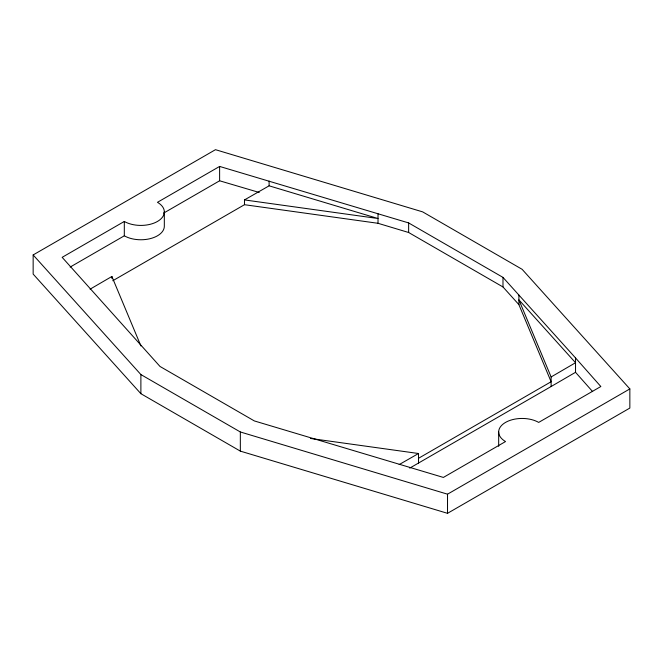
<?xml version="1.0" encoding="UTF-8"?>
<svg xmlns="http://www.w3.org/2000/svg" width="663" height="663" viewBox="0 0 663 663"><rect width="100%" height="100%" fill="white"/><g stroke="black" fill="none" stroke-linecap="round" stroke-linejoin="round"><path stroke-width="0.99" d="M90.077 289.176L111.881 276.479L140.912 345.962M551.119 376.957L575.534 362.736L518.905 299.858L551.119 376.957L551.119 386.521L409.726 468.119M551.119 386.521L575.534 372.308L575.534 357.945L502.985 277.391L408.64 222.925L219.619 166.43L157.463 202.314A23.437 13.533 0 0 1 157.463 221.45A23.437 13.533 0 0 1 124.312 221.45L62.156 257.335L160.015 366.465L254.36 420.939L443.381 477.435L505.537 441.55A23.437 13.533 0 0 1 505.537 422.414A23.437 13.533 0 0 1 538.688 422.414L600.844 386.521L575.534 357.945M33.15 254.94L215.475 149.681L422.662 211.878L522.112 269.302L629.85 388.916L629.85 408.06L447.525 513.319L240.338 451.122L140.887 393.698L33.15 274.084L33.15 254.94L140.887 374.562L240.338 431.978L447.525 494.184L629.85 388.916M70.145 267.073L124.312 235.804A23.437 13.533 0 0 0 149.855 238.738A23.437 13.533 0 0 0 164.325 226.232L164.325 211.878M163.678 213.08L219.619 180.784L259.216 192.469M112.776 280.739L244.481 204.701L378.018 223.298L408.64 232.498L502.985 286.963L518.905 304.64L551.119 381.739L418.519 458.299M244.481 199.919L269.112 185.822L378.018 218.517L244.481 199.919L244.481 204.701M399.167 464.589L418.519 453.509L418.519 463.081M310.466 438.458L418.519 453.509M575.534 372.308L592.639 391.609M518.905 295.076L518.905 304.64M502.985 277.391L502.985 286.963M498.675 431.978L498.675 446.332M447.525 494.184L447.525 513.319M408.64 222.925L408.64 232.498M378.018 213.735L378.018 223.298M269.112 181.04L269.112 185.822M240.338 431.978L240.338 451.122M219.619 166.43L219.619 180.784M140.887 374.562L140.887 393.698M124.312 221.45L124.312 235.804M111.881 276.479L111.881 278.385"/></g></svg>
